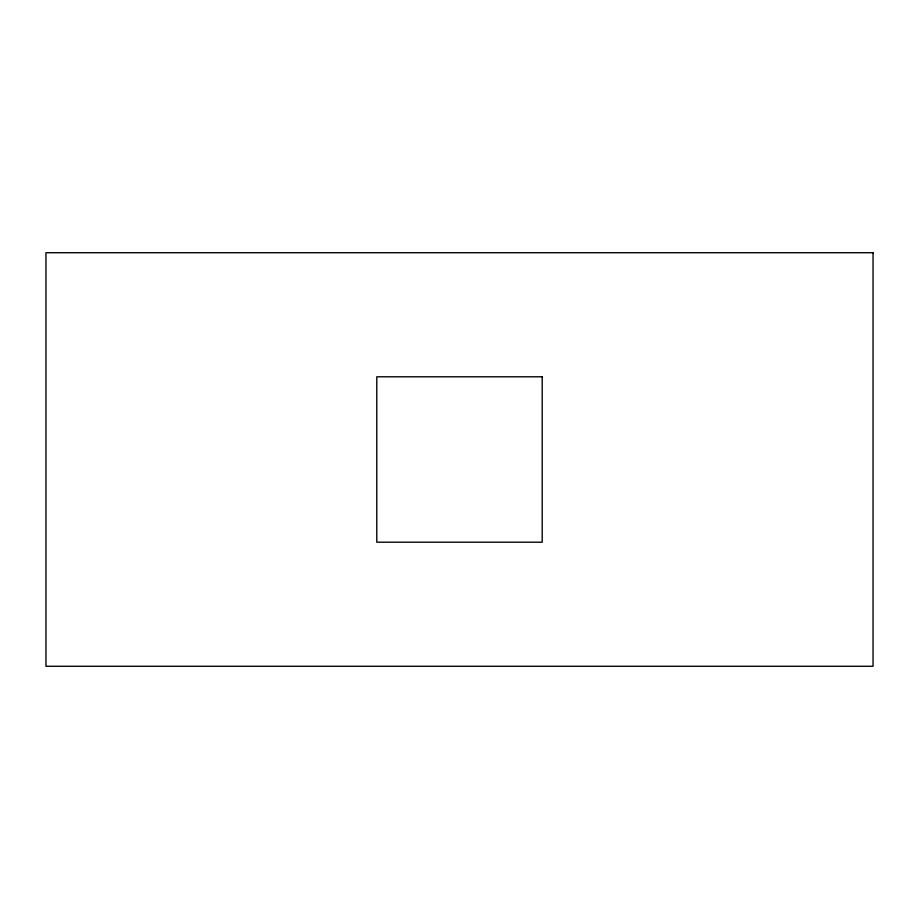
<?xml version="1.0" encoding="UTF-8"?>
<svg xmlns="http://www.w3.org/2000/svg" width="919" height="919" viewBox="0 0 919 919"><rect width="100%" height="100%" fill="white"/><g stroke="black" fill="none" stroke-linecap="round" stroke-linejoin="round"><path stroke-width="1.38" d="M873.05 252.725L45.95 252.725L45.95 666.275L873.05 666.275L873.05 252.725M542.21 376.79L376.79 376.79L376.79 542.21L542.21 542.21L542.21 376.79"/></g></svg>
